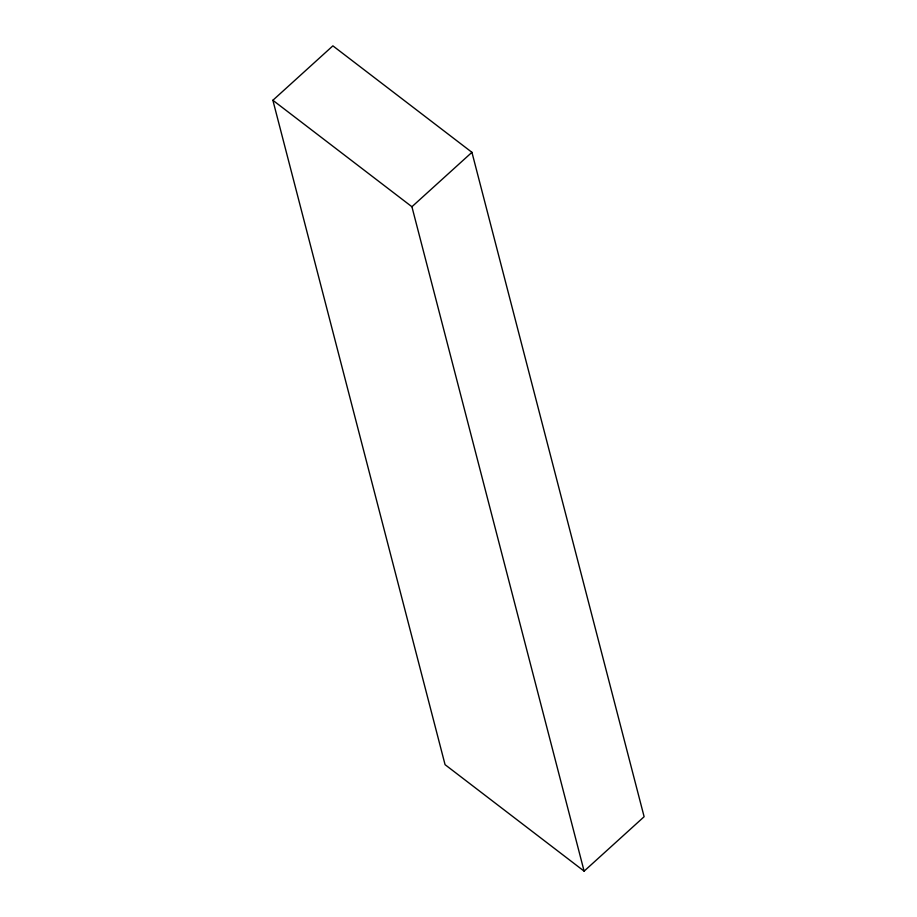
<?xml version="1.0" encoding="UTF-8"?>
<svg xmlns="http://www.w3.org/2000/svg" width="917" height="917" viewBox="0 0 917 917"><rect width="100%" height="100%" fill="white"/><g stroke="black" fill="none" stroke-linecap="round" stroke-linejoin="round"><path stroke-width="1.38" d="M272.876 100.274L332.882 45.85L471.934 152.325L644.124 816.726L584.118 871.15L445.066 764.675L272.876 100.274L411.916 206.738L584.118 871.15M411.916 206.738L471.934 152.325"/></g></svg>
